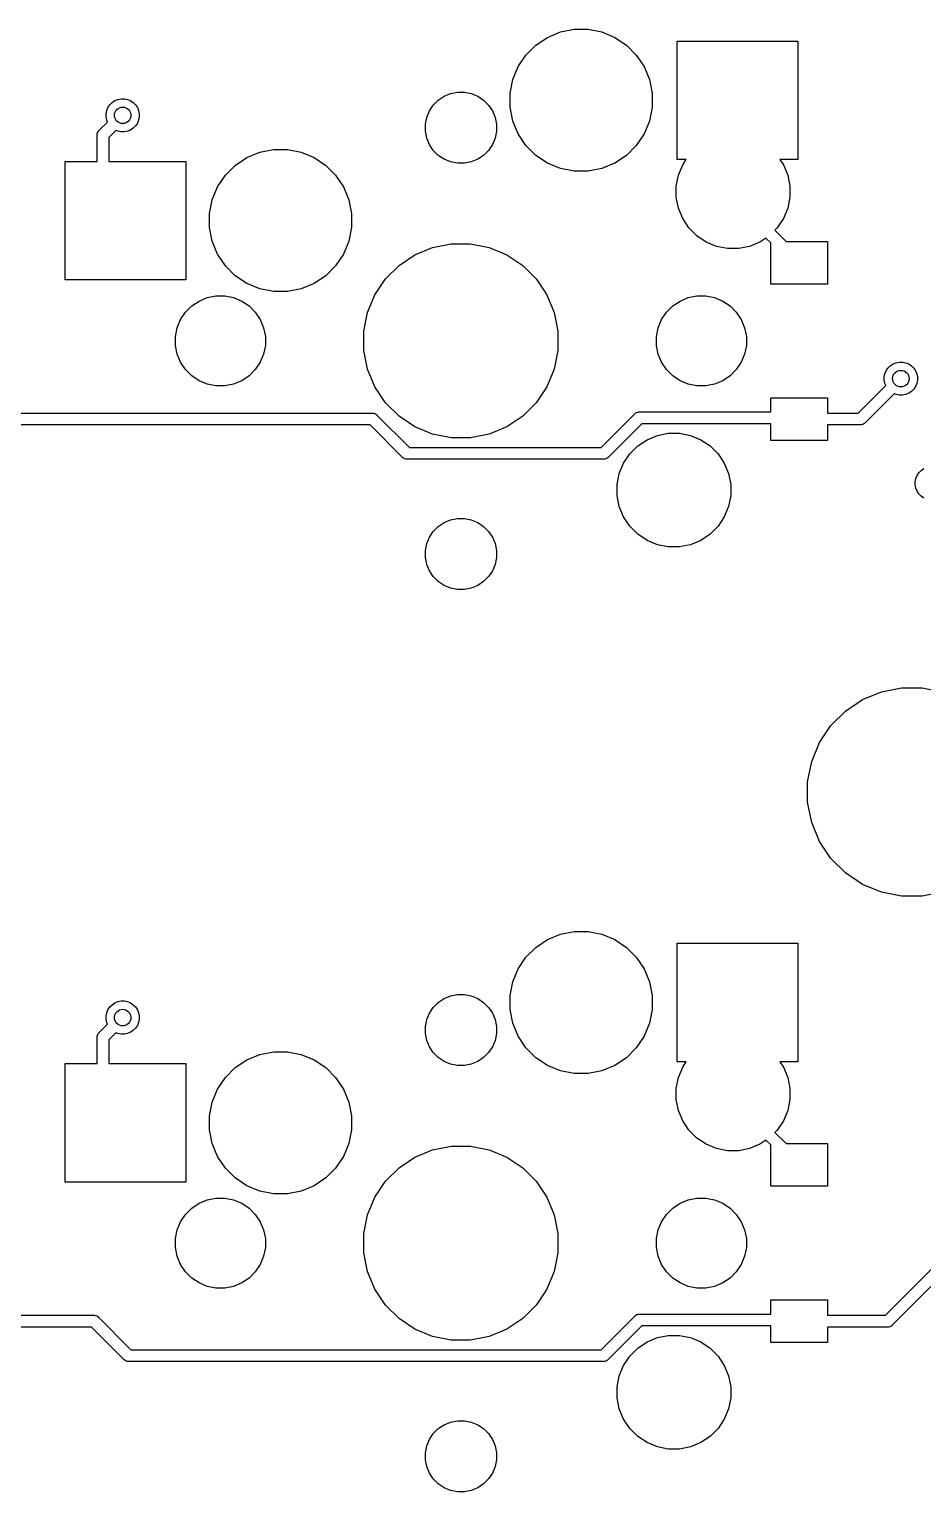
# Model space of a CAD drawing. Extents: x 109 to 185, y -151 to -34.
# Drawn here: x 146.46 to 165.33, y -144.95 to -114.07 of the extents above; entities that cross this region are included whole.
import ezdxf

# ---------------------------------------------------------------- set-up
doc = ezdxf.new("R2010")
doc.units = 0
doc.layers.add('BLACK', color=7, linetype='CONTINUOUS')

msp = doc.modelspace()

# ---------------------------------------------------------------- linework, layer by layer
at = {"layer": 'BLACK', "linetype": 'CONTINUOUS'}
for p, q in [((157.159, -114.405), (157.404, -114.241)), ((157.404, -114.241), (157.677, -114.128)), ((157.677, -114.128), (157.967, -114.07)), ((157.967, -114.07), (158.263, -114.07)), ((158.263, -114.07), (158.553, -114.128)), ((158.553, -114.128), (158.826, -114.241)), ((158.826, -114.241), (159.071, -114.405)), ((156.95, -114.614), (157.159, -114.405)), ((159.071, -114.405), (159.28, -114.614)), ((160.142, -116.82), (160.142, -114.32)), ((160.142, -114.32), (162.692, -114.32)), ((162.692, -114.32), (162.692, -116.82)), ((156.673, -115.132), (156.786, -114.859)), ((156.786, -114.859), (156.95, -114.614)), ((159.28, -114.614), (159.444, -114.859)), ((159.444, -114.859), (159.557, -115.132)), ((156.615, -115.422), (156.673, -115.132)), ((159.557, -115.132), (159.615, -115.422)), ((155.097, -115.567), (155.22, -115.485)), ((155.22, -115.485), (155.356, -115.429)), ((155.356, -115.429), (155.501, -115.4)), ((155.501, -115.4), (155.649, -115.4)), ((155.649, -115.4), (155.794, -115.429)), ((155.794, -115.429), (155.93, -115.485)), ((155.93, -115.485), (156.053, -115.567)), ((156.615, -115.718), (156.615, -115.422)), ((159.615, -115.422), (159.615, -115.718)), ((148.081, -115.853), (148.095, -115.785)), ((148.095, -115.785), (148.121, -115.722)), ((148.121, -115.722), (148.159, -115.664)), ((148.159, -115.664), (148.208, -115.616)), ((148.208, -115.616), (148.265, -115.577)), ((148.265, -115.577), (148.329, -115.551)), ((148.329, -115.551), (148.397, -115.537)), ((148.397, -115.537), (148.466, -115.537)), ((148.466, -115.537), (148.533, -115.551)), ((148.533, -115.551), (148.597, -115.577)), ((148.597, -115.577), (148.654, -115.616)), ((148.654, -115.616), (148.703, -115.664)), ((148.703, -115.664), (148.741, -115.722)), ((148.741, -115.722), (148.768, -115.785)), ((148.768, -115.785), (148.781, -115.853)), ((154.854, -115.931), (154.91, -115.795)), ((154.91, -115.795), (154.992, -115.672)), ((154.992, -115.672), (155.097, -115.567)), ((156.053, -115.567), (156.158, -115.672)), ((156.158, -115.672), (156.24, -115.795)), ((156.24, -115.795), (156.296, -115.931)), ((156.673, -116.008), (156.615, -115.718)), ((159.615, -115.718), (159.557, -116.008)), ((147.931, -116.211), (148.112, -116.03)), ((148.081, -115.922), (148.081, -115.853)), ((148.095, -115.99), (148.081, -115.922)), ((148.112, -116.03), (148.095, -115.99)), ((148.741, -116.053), (148.703, -116.111)), ((148.768, -115.99), (148.741, -116.053)), ((148.781, -115.922), (148.768, -115.99)), ((148.781, -115.853), (148.781, -115.922)), ((154.825, -116.076), (154.854, -115.931)), ((154.825, -116.224), (154.825, -116.076)), ((156.296, -115.931), (156.325, -116.076)), ((156.325, -116.076), (156.325, -116.224)), ((156.786, -116.281), (156.673, -116.008)), ((159.557, -116.008), (159.444, -116.281)), ((147.889, -116.304), (147.892, -116.279)), ((147.89, -116.31), (147.889, -116.304)), ((147.89, -116.86), (147.89, -116.31)), ((147.892, -116.279), (147.899, -116.256)), ((147.899, -116.256), (147.911, -116.234)), ((147.911, -116.234), (147.922, -116.22)), ((147.922, -116.22), (147.926, -116.215)), ((147.922, -116.22), (147.922, -116.22)), ((147.926, -116.215), (147.931, -116.211)), ((148.288, -116.207), (148.14, -116.356)), ((148.14, -116.356), (148.14, -116.86)), ((148.329, -116.224), (148.288, -116.207)), ((148.397, -116.237), (148.329, -116.224)), ((148.466, -116.237), (148.397, -116.237)), ((148.533, -116.224), (148.466, -116.237)), ((148.597, -116.198), (148.533, -116.224)), ((148.654, -116.159), (148.597, -116.198)), ((148.703, -116.111), (148.654, -116.159)), ((154.854, -116.369), (154.825, -116.224)), ((154.91, -116.505), (154.854, -116.369)), ((156.296, -116.369), (156.24, -116.505)), ((156.325, -116.224), (156.296, -116.369)), ((156.95, -116.526), (156.786, -116.281)), ((159.444, -116.281), (159.28, -116.526)), ((151.054, -116.781), (151.327, -116.668)), ((151.327, -116.668), (151.617, -116.61)), ((151.617, -116.61), (151.913, -116.61)), ((151.913, -116.61), (152.203, -116.668)), ((152.203, -116.668), (152.476, -116.781)), ((154.992, -116.628), (154.91, -116.505)), ((155.097, -116.733), (154.992, -116.628)), ((156.158, -116.628), (156.053, -116.733)), ((156.24, -116.505), (156.158, -116.628)), ((157.159, -116.735), (156.95, -116.526)), ((159.28, -116.526), (159.071, -116.735)), ((147.215, -119.36), (147.215, -116.86)), ((147.215, -116.86), (147.89, -116.86)), ((148.14, -116.86), (149.765, -116.86)), ((149.765, -116.86), (149.765, -119.36)), ((150.6, -117.154), (150.809, -116.945)), ((150.809, -116.945), (151.054, -116.781)), ((152.476, -116.781), (152.721, -116.945)), ((152.721, -116.945), (152.93, -117.154)), ((155.22, -116.815), (155.097, -116.733)), ((155.356, -116.871), (155.22, -116.815)), ((155.501, -116.9), (155.356, -116.871)), ((155.649, -116.9), (155.501, -116.9)), ((155.794, -116.871), (155.649, -116.9)), ((155.93, -116.815), (155.794, -116.871)), ((156.053, -116.733), (155.93, -116.815)), ((157.404, -116.899), (157.159, -116.735)), ((157.677, -117.012), (157.404, -116.899)), ((157.967, -117.07), (157.677, -117.012)), ((158.553, -117.012), (158.263, -117.07)), ((158.826, -116.899), (158.553, -117.012)), ((159.071, -116.735), (158.826, -116.899)), ((160.336, -116.82), (160.142, -116.82)), ((160.171, -117.15), (160.262, -116.932)), ((160.262, -116.932), (160.336, -116.82)), ((162.692, -116.82), (162.314, -116.82)), ((162.314, -116.82), (162.388, -116.932)), ((162.388, -116.932), (162.479, -117.15)), ((150.436, -117.399), (150.6, -117.154)), ((152.93, -117.154), (153.094, -117.399)), ((158.263, -117.07), (157.967, -117.07)), ((160.125, -117.382), (160.171, -117.15)), ((162.479, -117.15), (162.525, -117.382)), ((150.323, -117.672), (150.436, -117.399)), ((153.094, -117.399), (153.207, -117.672)), ((160.125, -117.618), (160.125, -117.382)), ((160.171, -117.85), (160.125, -117.618)), ((162.525, -117.618), (162.479, -117.85)), ((162.525, -117.382), (162.525, -117.618)), ((150.265, -117.962), (150.323, -117.672)), ((153.207, -117.672), (153.265, -117.962)), ((160.262, -118.068), (160.171, -117.85)), ((162.479, -117.85), (162.388, -118.068)), ((150.265, -118.258), (150.265, -117.962)), ((150.323, -118.548), (150.265, -118.258)), ((153.265, -118.258), (153.207, -118.548)), ((153.265, -117.962), (153.265, -118.258)), ((160.393, -118.265), (160.262, -118.068)), ((160.56, -118.432), (160.393, -118.265)), ((162.257, -118.265), (162.209, -118.313)), ((162.388, -118.068), (162.257, -118.265)), ((150.436, -118.821), (150.323, -118.548)), ((153.207, -118.548), (153.094, -118.821)), ((160.757, -118.563), (160.56, -118.432)), ((160.975, -118.654), (160.757, -118.563)), ((161.893, -118.563), (161.675, -118.654)), ((162.02, -118.479), (161.893, -118.563)), ((162.119, -118.577), (162.02, -118.479)), ((162.119, -119.45), (162.119, -118.577)), ((162.209, -118.313), (162.446, -118.55)), ((162.446, -118.55), (163.319, -118.55)), ((163.319, -118.55), (163.319, -119.45)), ((150.6, -119.066), (150.436, -118.821)), ((153.094, -118.821), (152.93, -119.066)), ((154.268, -119.058), (154.604, -118.833)), ((154.604, -118.833), (154.977, -118.679)), ((154.977, -118.679), (155.373, -118.6)), ((155.373, -118.6), (155.777, -118.6)), ((155.777, -118.6), (156.173, -118.679)), ((156.173, -118.679), (156.546, -118.833)), ((156.546, -118.833), (156.882, -119.058)), ((161.207, -118.7), (160.975, -118.654)), ((161.443, -118.7), (161.207, -118.7)), ((161.675, -118.654), (161.443, -118.7)), ((150.809, -119.275), (150.6, -119.066)), ((152.93, -119.066), (152.721, -119.275)), ((153.983, -119.343), (154.268, -119.058)), ((156.882, -119.058), (157.167, -119.343)), ((149.765, -119.36), (147.215, -119.36)), ((151.054, -119.439), (150.809, -119.275)), ((151.327, -119.552), (151.054, -119.439)), ((152.476, -119.439), (152.203, -119.552)), ((152.721, -119.275), (152.476, -119.439)), ((153.758, -119.679), (153.983, -119.343)), ((157.167, -119.343), (157.392, -119.679)), ((163.319, -119.45), (162.119, -119.45)), ((149.889, -119.912), (150.045, -119.808)), ((150.045, -119.808), (150.218, -119.737)), ((150.218, -119.737), (150.401, -119.7)), ((150.401, -119.7), (150.589, -119.7)), ((150.589, -119.7), (150.772, -119.737)), ((150.772, -119.737), (150.945, -119.808)), ((150.945, -119.808), (151.101, -119.912)), ((151.617, -119.61), (151.327, -119.552)), ((151.913, -119.61), (151.617, -119.61)), ((152.203, -119.552), (151.913, -119.61)), ((153.604, -120.052), (153.758, -119.679)), ((157.392, -119.679), (157.546, -120.052)), ((160.049, -119.912), (160.205, -119.808)), ((160.205, -119.808), (160.378, -119.737)), ((160.378, -119.737), (160.561, -119.7)), ((160.561, -119.7), (160.749, -119.7)), ((160.749, -119.7), (160.932, -119.737)), ((160.932, -119.737), (161.105, -119.808)), ((161.105, -119.808), (161.261, -119.912)), ((149.653, -120.2), (149.757, -120.044)), ((149.757, -120.044), (149.889, -119.912)), ((151.101, -119.912), (151.233, -120.044)), ((151.233, -120.044), (151.337, -120.2)), ((153.525, -120.448), (153.604, -120.052)), ((157.546, -120.052), (157.625, -120.448)), ((159.813, -120.2), (159.917, -120.044)), ((159.917, -120.044), (160.049, -119.912)), ((161.261, -119.912), (161.393, -120.044)), ((161.393, -120.044), (161.497, -120.2)), ((149.545, -120.556), (149.582, -120.373)), ((149.582, -120.373), (149.653, -120.2)), ((151.337, -120.2), (151.408, -120.373)), ((151.408, -120.373), (151.445, -120.556)), ((159.705, -120.556), (159.742, -120.373)), ((159.742, -120.373), (159.813, -120.2)), ((161.497, -120.2), (161.568, -120.373)), ((161.568, -120.373), (161.605, -120.556)), ((149.545, -120.744), (149.545, -120.556)), ((151.445, -120.556), (151.445, -120.744)), ((153.525, -120.852), (153.525, -120.448)), ((157.625, -120.448), (157.625, -120.852)), ((159.705, -120.744), (159.705, -120.556)), ((161.605, -120.556), (161.605, -120.744)), ((149.582, -120.927), (149.545, -120.744)), ((149.653, -121.1), (149.582, -120.927)), ((151.408, -120.927), (151.337, -121.1)), ((151.445, -120.744), (151.408, -120.927)), ((153.604, -121.248), (153.525, -120.852)), ((157.625, -120.852), (157.546, -121.248)), ((159.742, -120.927), (159.705, -120.744)), ((159.813, -121.1), (159.742, -120.927)), ((161.568, -120.927), (161.497, -121.1)), ((161.605, -120.744), (161.568, -120.927)), ((149.757, -121.256), (149.653, -121.1)), ((149.889, -121.388), (149.757, -121.256)), ((151.233, -121.256), (151.101, -121.388)), ((151.337, -121.1), (151.233, -121.256)), ((153.758, -121.621), (153.604, -121.248)), ((157.546, -121.248), (157.392, -121.621)), ((159.917, -121.256), (159.813, -121.1)), ((160.049, -121.388), (159.917, -121.256)), ((161.393, -121.256), (161.261, -121.388)), ((161.497, -121.1), (161.393, -121.256)), ((164.519, -121.412), (164.532, -121.345)), ((164.532, -121.345), (164.559, -121.281)), ((164.559, -121.281), (164.597, -121.224)), ((164.597, -121.224), (164.646, -121.175)), ((164.646, -121.175), (164.703, -121.137)), ((164.703, -121.137), (164.767, -121.11)), ((164.767, -121.11), (164.834, -121.097)), ((164.834, -121.097), (164.903, -121.097)), ((164.903, -121.097), (164.971, -121.11)), ((164.971, -121.11), (165.035, -121.137)), ((165.035, -121.137), (165.092, -121.175)), ((165.092, -121.175), (165.141, -121.224)), ((165.141, -121.224), (165.179, -121.281)), ((165.179, -121.281), (165.205, -121.345)), ((165.205, -121.345), (165.219, -121.412)), ((150.045, -121.492), (149.889, -121.388)), ((150.218, -121.563), (150.045, -121.492)), ((150.401, -121.6), (150.218, -121.563)), ((150.589, -121.6), (150.401, -121.6)), ((150.772, -121.563), (150.589, -121.6)), ((150.945, -121.492), (150.772, -121.563)), ((151.101, -121.388), (150.945, -121.492)), ((153.983, -121.957), (153.758, -121.621)), ((157.392, -121.621), (157.167, -121.957)), ((160.205, -121.492), (160.049, -121.388)), ((160.378, -121.563), (160.205, -121.492)), ((160.561, -121.6), (160.378, -121.563)), ((160.749, -121.6), (160.561, -121.6)), ((160.932, -121.563), (160.749, -121.6)), ((161.105, -121.492), (160.932, -121.563)), ((161.261, -121.388), (161.105, -121.492)), ((163.964, -122.175), (164.549, -121.59)), ((164.519, -121.481), (164.519, -121.412)), ((164.532, -121.549), (164.519, -121.481)), ((164.549, -121.59), (164.532, -121.549)), ((165.179, -121.613), (165.141, -121.67)), ((165.205, -121.549), (165.179, -121.613)), ((165.219, -121.481), (165.205, -121.549)), ((165.219, -121.412), (165.219, -121.481)), ((154.268, -122.242), (153.983, -121.957)), ((157.167, -121.957), (156.882, -122.242)), ((162.119, -122.15), (162.119, -121.85)), ((162.119, -121.85), (163.319, -121.85)), ((163.319, -121.85), (163.319, -122.175)), ((164.726, -121.766), (164.108, -122.384)), ((164.767, -121.783), (164.726, -121.766)), ((164.834, -121.797), (164.767, -121.783)), ((164.903, -121.797), (164.834, -121.797)), ((164.971, -121.783), (164.903, -121.797)), ((165.035, -121.757), (164.971, -121.783)), ((165.092, -121.719), (165.035, -121.757)), ((165.141, -121.67), (165.092, -121.719)), ((144.269, -122.175), (153.704, -122.175)), ((153.704, -122.175), (153.71, -122.174)), ((153.71, -122.174), (153.716, -122.175)), ((153.716, -122.175), (153.716, -122.175)), ((153.716, -122.175), (153.735, -122.177)), ((153.735, -122.177), (153.758, -122.184)), ((153.758, -122.184), (153.78, -122.196)), ((153.78, -122.196), (153.799, -122.211)), ((153.799, -122.211), (153.803, -122.216)), ((153.803, -122.216), (154.487, -122.9)), ((154.604, -122.467), (154.268, -122.242)), ((156.882, -122.242), (156.546, -122.467)), ((158.541, -122.9), (159.25, -122.191)), ((159.25, -122.191), (159.254, -122.186)), ((159.254, -122.186), (159.259, -122.182)), ((159.259, -122.182), (159.273, -122.171)), ((159.273, -122.171), (159.295, -122.159)), ((159.295, -122.159), (159.318, -122.152)), ((159.318, -122.152), (159.337, -122.15)), ((159.337, -122.15), (159.343, -122.149)), ((159.337, -122.15), (159.337, -122.15)), ((159.343, -122.149), (159.349, -122.15)), ((159.349, -122.15), (162.119, -122.15)), ((163.319, -122.175), (163.964, -122.175)), ((153.658, -122.425), (144.269, -122.425)), ((154.342, -123.109), (153.658, -122.425)), ((154.977, -122.621), (154.604, -122.467)), ((156.546, -122.467), (156.173, -122.621)), ((159.395, -122.4), (158.686, -123.109)), ((162.119, -122.4), (159.395, -122.4)), ((162.119, -122.75), (162.119, -122.4)), ((164.009, -122.425), (163.319, -122.425)), ((163.319, -122.425), (163.319, -122.75)), ((164.016, -122.426), (164.009, -122.425)), ((164.022, -122.425), (164.016, -122.426)), ((164.04, -122.423), (164.022, -122.425)), ((164.022, -122.425), (164.022, -122.425)), ((164.064, -122.416), (164.04, -122.423)), ((164.085, -122.404), (164.064, -122.416)), ((164.104, -122.389), (164.085, -122.404)), ((164.108, -122.384), (164.104, -122.389)), ((154.487, -122.9), (158.541, -122.9)), ((155.373, -122.7), (154.977, -122.621)), ((155.777, -122.7), (155.373, -122.7)), ((156.173, -122.621), (155.777, -122.7)), ((159.143, -123.035), (159.31, -122.868)), ((159.31, -122.868), (159.507, -122.737)), ((159.507, -122.737), (159.725, -122.646)), ((159.725, -122.646), (159.957, -122.6)), ((159.957, -122.6), (160.193, -122.6)), ((160.193, -122.6), (160.425, -122.646)), ((160.425, -122.646), (160.643, -122.737)), ((160.643, -122.737), (160.84, -122.868)), ((160.84, -122.868), (161.007, -123.035)), ((163.319, -122.75), (162.119, -122.75)), ((154.346, -123.114), (154.342, -123.109)), ((154.351, -123.118), (154.346, -123.114)), ((154.362, -123.126), (154.351, -123.118)), ((154.351, -123.118), (154.351, -123.118)), ((154.365, -123.129), (154.362, -123.126)), ((154.387, -123.141), (154.365, -123.129)), ((154.41, -123.148), (154.387, -123.141)), ((154.429, -123.15), (154.41, -123.148)), ((154.435, -123.151), (154.429, -123.15)), ((154.429, -123.15), (154.429, -123.15)), ((154.441, -123.15), (154.435, -123.151)), ((158.587, -123.15), (154.441, -123.15)), ((158.593, -123.151), (158.587, -123.15)), ((158.599, -123.15), (158.593, -123.151)), ((158.618, -123.148), (158.599, -123.15)), ((158.599, -123.15), (158.599, -123.15)), ((158.641, -123.141), (158.618, -123.148)), ((158.663, -123.129), (158.641, -123.141)), ((158.682, -123.114), (158.663, -123.129)), ((158.686, -123.109), (158.682, -123.114)), ((159.012, -123.232), (159.143, -123.035)), ((161.007, -123.035), (161.138, -123.232)), ((158.875, -123.682), (158.921, -123.45)), ((158.921, -123.45), (159.012, -123.232)), ((161.138, -123.232), (161.229, -123.45)), ((161.229, -123.45), (161.275, -123.682)), ((165.185, -123.556), (165.211, -123.492)), ((165.211, -123.492), (165.249, -123.435)), ((165.249, -123.435), (165.298, -123.386)), ((165.298, -123.386), (165.355, -123.348)), ((158.875, -123.918), (158.875, -123.682)), ((161.275, -123.682), (161.275, -123.918)), ((165.171, -123.623), (165.185, -123.556)), ((165.171, -123.692), (165.171, -123.623)), ((165.185, -123.76), (165.171, -123.692)), ((165.211, -123.824), (165.185, -123.76)), ((165.249, -123.881), (165.211, -123.824)), ((158.921, -124.15), (158.875, -123.918)), ((161.275, -123.918), (161.229, -124.15)), ((165.298, -123.93), (165.249, -123.881)), ((165.355, -123.968), (165.298, -123.93)), ((155.22, -124.485), (155.356, -124.429)), ((155.356, -124.429), (155.501, -124.4)), ((155.501, -124.4), (155.649, -124.4)), ((155.649, -124.4), (155.794, -124.429)), ((155.794, -124.429), (155.93, -124.485)), ((159.012, -124.368), (158.921, -124.15)), ((159.143, -124.565), (159.012, -124.368)), ((161.138, -124.368), (161.007, -124.565)), ((161.229, -124.15), (161.138, -124.368)), ((154.91, -124.795), (154.992, -124.672)), ((154.992, -124.672), (155.097, -124.567)), ((155.097, -124.567), (155.22, -124.485)), ((155.93, -124.485), (156.053, -124.567)), ((156.053, -124.567), (156.158, -124.672)), ((156.158, -124.672), (156.24, -124.795)), ((159.31, -124.732), (159.143, -124.565)), ((159.507, -124.863), (159.31, -124.732)), ((160.84, -124.732), (160.643, -124.863)), ((161.007, -124.565), (160.84, -124.732)), ((154.825, -125.076), (154.854, -124.931)), ((154.854, -124.931), (154.91, -124.795)), ((156.24, -124.795), (156.296, -124.931)), ((156.296, -124.931), (156.325, -125.076)), ((159.725, -124.954), (159.507, -124.863)), ((159.957, -125), (159.725, -124.954)), ((160.193, -125), (159.957, -125)), ((160.425, -124.954), (160.193, -125)), ((160.643, -124.863), (160.425, -124.954)), ((154.825, -125.224), (154.825, -125.076)), ((154.854, -125.369), (154.825, -125.224)), ((154.91, -125.505), (154.854, -125.369)), ((156.296, -125.369), (156.24, -125.505)), ((156.325, -125.224), (156.296, -125.369)), ((156.325, -125.076), (156.325, -125.224)), ((154.992, -125.628), (154.91, -125.505)), ((155.097, -125.733), (154.992, -125.628)), ((156.158, -125.628), (156.053, -125.733)), ((156.24, -125.505), (156.158, -125.628)), ((155.22, -125.815), (155.097, -125.733)), ((155.356, -125.871), (155.22, -125.815)), ((155.501, -125.9), (155.356, -125.871)), ((155.649, -125.9), (155.501, -125.9)), ((155.794, -125.871), (155.649, -125.9)), ((155.93, -125.815), (155.794, -125.871)), ((156.053, -125.733), (155.93, -125.815)), ((164.058, -128.225), (164.458, -128.06)), ((164.458, -128.06), (164.883, -127.975)), ((164.883, -127.975), (165.317, -127.975)), ((165.317, -127.975), (165.742, -128.06)), ((163.698, -128.466), (164.058, -128.225)), ((163.391, -128.773), (163.698, -128.466)), ((163.15, -129.133), (163.391, -128.773)), ((162.985, -129.533), (163.15, -129.133)), ((162.9, -129.958), (162.985, -129.533)), ((162.9, -130.392), (162.9, -129.958)), ((162.985, -130.817), (162.9, -130.392)), ((163.15, -131.217), (162.985, -130.817)), ((163.391, -131.577), (163.15, -131.217)), ((163.698, -131.884), (163.391, -131.577)), ((164.058, -132.125), (163.698, -131.884)), ((164.458, -132.29), (164.058, -132.125)), ((164.883, -132.375), (164.458, -132.29)), ((165.317, -132.375), (164.883, -132.375)), ((165.742, -132.29), (165.317, -132.375)), ((157.159, -133.455), (157.404, -133.291)), ((157.404, -133.291), (157.677, -133.178)), ((157.677, -133.178), (157.967, -133.12)), ((157.967, -133.12), (158.263, -133.12)), ((158.263, -133.12), (158.553, -133.178)), ((158.553, -133.178), (158.826, -133.291)), ((158.826, -133.291), (159.071, -133.455)), ((160.142, -135.87), (160.142, -133.37)), ((160.142, -133.37), (162.692, -133.37)), ((162.692, -133.37), (162.692, -135.87)), ((156.786, -133.909), (156.95, -133.664)), ((156.95, -133.664), (157.159, -133.455)), ((159.071, -133.455), (159.28, -133.664)), ((159.28, -133.664), (159.444, -133.909)), ((156.673, -134.182), (156.786, -133.909)), ((159.444, -133.909), (159.557, -134.182)), ((156.615, -134.472), (156.673, -134.182)), ((159.557, -134.182), (159.615, -134.472)), ((148.208, -134.666), (148.265, -134.627)), ((148.265, -134.627), (148.329, -134.601)), ((148.329, -134.601), (148.397, -134.588)), ((148.397, -134.588), (148.466, -134.588)), ((148.466, -134.588), (148.533, -134.601)), ((148.533, -134.601), (148.597, -134.627)), ((148.597, -134.627), (148.654, -134.666)), ((154.992, -134.722), (155.097, -134.617)), ((155.097, -134.617), (155.22, -134.535)), ((155.22, -134.535), (155.356, -134.479)), ((155.356, -134.479), (155.501, -134.45)), ((155.501, -134.45), (155.649, -134.45)), ((155.649, -134.45), (155.794, -134.479)), ((155.794, -134.479), (155.93, -134.535)), ((155.93, -134.535), (156.053, -134.617)), ((156.053, -134.617), (156.158, -134.722)), ((156.615, -134.768), (156.615, -134.472)), ((159.615, -134.472), (159.615, -134.768)), ((148.081, -134.903), (148.095, -134.835)), ((148.081, -134.972), (148.081, -134.903)), ((148.095, -134.835), (148.121, -134.772)), ((148.121, -134.772), (148.159, -134.714)), ((148.159, -134.714), (148.208, -134.666)), ((148.654, -134.666), (148.703, -134.714)), ((148.703, -134.714), (148.741, -134.772)), ((148.741, -134.772), (148.768, -134.835)), ((148.768, -134.835), (148.781, -134.903)), ((148.781, -134.903), (148.781, -134.972)), ((154.854, -134.981), (154.91, -134.845)), ((154.91, -134.845), (154.992, -134.722)), ((156.158, -134.722), (156.24, -134.845)), ((156.24, -134.845), (156.296, -134.981)), ((156.673, -135.058), (156.615, -134.768)), ((159.615, -134.768), (159.557, -135.058)), ((147.931, -135.261), (148.112, -135.08)), ((148.095, -135.04), (148.081, -134.972)), ((148.112, -135.08), (148.095, -135.04)), ((148.597, -135.248), (148.533, -135.274)), ((148.654, -135.209), (148.597, -135.248)), ((148.703, -135.161), (148.654, -135.209)), ((148.741, -135.103), (148.703, -135.161)), ((148.768, -135.04), (148.741, -135.103)), ((148.781, -134.972), (148.768, -135.04)), ((154.825, -135.126), (154.854, -134.981)), ((154.825, -135.274), (154.825, -135.126)), ((156.296, -134.981), (156.325, -135.126)), ((156.325, -135.126), (156.325, -135.274)), ((156.786, -135.331), (156.673, -135.058)), ((159.557, -135.058), (159.444, -135.331)), ((147.889, -135.354), (147.892, -135.329)), ((147.89, -135.36), (147.889, -135.354)), ((147.89, -135.91), (147.89, -135.36)), ((147.892, -135.329), (147.899, -135.306)), ((147.899, -135.306), (147.911, -135.284)), ((147.911, -135.284), (147.922, -135.27)), ((147.922, -135.27), (147.926, -135.265)), ((147.922, -135.27), (147.922, -135.27)), ((147.926, -135.265), (147.931, -135.261)), ((148.288, -135.257), (148.14, -135.406)), ((148.14, -135.406), (148.14, -135.91)), ((148.329, -135.274), (148.288, -135.257)), ((148.397, -135.287), (148.329, -135.274)), ((148.466, -135.287), (148.397, -135.287)), ((148.533, -135.274), (148.466, -135.287)), ((154.854, -135.419), (154.825, -135.274)), ((154.91, -135.555), (154.854, -135.419)), ((154.992, -135.678), (154.91, -135.555)), ((156.24, -135.555), (156.158, -135.678)), ((156.296, -135.419), (156.24, -135.555)), ((156.325, -135.274), (156.296, -135.419)), ((156.95, -135.576), (156.786, -135.331)), ((159.444, -135.331), (159.28, -135.576)), ((150.809, -135.995), (151.054, -135.831)), ((151.054, -135.831), (151.327, -135.718)), ((151.327, -135.718), (151.617, -135.66)), ((151.617, -135.66), (151.913, -135.66)), ((151.913, -135.66), (152.203, -135.718)), ((152.203, -135.718), (152.476, -135.831)), ((152.476, -135.831), (152.721, -135.995)), ((155.097, -135.783), (154.992, -135.678)), ((155.22, -135.865), (155.097, -135.783)), ((155.356, -135.921), (155.22, -135.865)), ((155.93, -135.865), (155.794, -135.921)), ((156.053, -135.783), (155.93, -135.865)), ((156.158, -135.678), (156.053, -135.783)), ((157.159, -135.785), (156.95, -135.576)), ((157.404, -135.949), (157.159, -135.785)), ((159.071, -135.785), (158.826, -135.949)), ((159.28, -135.576), (159.071, -135.785)), ((160.336, -135.87), (160.142, -135.87)), ((160.262, -135.982), (160.336, -135.87)), ((162.692, -135.87), (162.314, -135.87)), ((162.314, -135.87), (162.388, -135.982)), ((147.215, -138.41), (147.215, -135.91)), ((147.215, -135.91), (147.89, -135.91)), ((148.14, -135.91), (149.765, -135.91)), ((149.765, -135.91), (149.765, -138.41)), ((150.6, -136.204), (150.809, -135.995)), ((152.721, -135.995), (152.93, -136.204)), ((155.501, -135.95), (155.356, -135.921)), ((155.649, -135.95), (155.501, -135.95)), ((155.794, -135.921), (155.649, -135.95)), ((157.677, -136.062), (157.404, -135.949)), ((157.967, -136.12), (157.677, -136.062)), ((158.263, -136.12), (157.967, -136.12)), ((158.553, -136.062), (158.263, -136.12)), ((158.826, -135.949), (158.553, -136.062)), ((160.171, -136.2), (160.262, -135.982)), ((162.388, -135.982), (162.479, -136.2)), ((150.323, -136.722), (150.436, -136.449)), ((150.436, -136.449), (150.6, -136.204)), ((152.93, -136.204), (153.094, -136.449)), ((153.094, -136.449), (153.207, -136.722)), ((160.125, -136.432), (160.171, -136.2)), ((160.125, -136.668), (160.125, -136.432)), ((162.479, -136.2), (162.525, -136.432)), ((162.525, -136.432), (162.525, -136.668)), ((150.265, -137.012), (150.323, -136.722)), ((153.207, -136.722), (153.265, -137.012)), ((160.171, -136.9), (160.125, -136.668)), ((162.525, -136.668), (162.479, -136.9)), ((150.265, -137.308), (150.265, -137.012)), ((153.265, -137.012), (153.265, -137.308)), ((160.262, -137.118), (160.171, -136.9)), ((162.479, -136.9), (162.388, -137.118)), ((150.323, -137.598), (150.265, -137.308)), ((153.265, -137.308), (153.207, -137.598)), ((160.393, -137.315), (160.262, -137.118)), ((160.56, -137.482), (160.393, -137.315)), ((162.257, -137.315), (162.209, -137.363)), ((162.209, -137.363), (162.446, -137.6)), ((162.388, -137.118), (162.257, -137.315)), ((150.436, -137.871), (150.323, -137.598)), ((153.207, -137.598), (153.094, -137.871)), ((154.977, -137.729), (155.373, -137.65)), ((155.373, -137.65), (155.777, -137.65)), ((155.777, -137.65), (156.173, -137.729)), ((160.757, -137.613), (160.56, -137.482)), ((160.975, -137.704), (160.757, -137.613)), ((161.207, -137.75), (160.975, -137.704)), ((161.675, -137.704), (161.443, -137.75)), ((161.893, -137.613), (161.675, -137.704)), ((162.02, -137.529), (161.893, -137.613)), ((162.119, -137.627), (162.02, -137.529)), ((162.119, -138.5), (162.119, -137.627)), ((162.446, -137.6), (163.319, -137.6)), ((163.319, -137.6), (163.319, -138.5)), ((150.6, -138.116), (150.436, -137.871)), ((153.094, -137.871), (152.93, -138.116)), ((154.268, -138.108), (154.604, -137.883)), ((154.604, -137.883), (154.977, -137.729)), ((156.173, -137.729), (156.546, -137.883)), ((156.546, -137.883), (156.882, -138.108)), ((161.443, -137.75), (161.207, -137.75)), ((150.809, -138.325), (150.6, -138.116)), ((151.054, -138.489), (150.809, -138.325)), ((152.721, -138.325), (152.476, -138.489)), ((152.93, -138.116), (152.721, -138.325)), ((153.983, -138.393), (154.268, -138.108)), ((156.882, -138.108), (157.167, -138.393)), ((149.765, -138.41), (147.215, -138.41)), ((151.327, -138.602), (151.054, -138.489)), ((151.617, -138.66), (151.327, -138.602)), ((152.203, -138.602), (151.913, -138.66)), ((152.476, -138.489), (152.203, -138.602)), ((153.758, -138.729), (153.983, -138.393)), ((157.167, -138.393), (157.392, -138.729)), ((163.319, -138.5), (162.119, -138.5)), ((149.889, -138.962), (150.045, -138.858)), ((150.045, -138.858), (150.218, -138.787)), ((150.218, -138.787), (150.401, -138.75)), ((150.401, -138.75), (150.589, -138.75)), ((150.589, -138.75), (150.772, -138.787)), ((150.772, -138.787), (150.945, -138.858)), ((150.945, -138.858), (151.101, -138.962)), ((151.913, -138.66), (151.617, -138.66)), ((153.604, -139.102), (153.758, -138.729)), ((157.392, -138.729), (157.546, -139.102)), ((160.049, -138.962), (160.205, -138.858)), ((160.205, -138.858), (160.378, -138.787)), ((160.378, -138.787), (160.561, -138.75)), ((160.561, -138.75), (160.749, -138.75)), ((160.749, -138.75), (160.932, -138.787)), ((160.932, -138.787), (161.105, -138.858)), ((161.105, -138.858), (161.261, -138.962)), ((149.582, -139.423), (149.653, -139.25)), ((149.653, -139.25), (149.757, -139.094)), ((149.757, -139.094), (149.889, -138.962)), ((151.101, -138.962), (151.233, -139.094)), ((151.233, -139.094), (151.337, -139.25)), ((151.337, -139.25), (151.408, -139.423)), ((153.525, -139.498), (153.604, -139.102)), ((157.546, -139.102), (157.625, -139.498)), ((159.742, -139.423), (159.813, -139.25)), ((159.813, -139.25), (159.917, -139.094)), ((159.917, -139.094), (160.049, -138.962)), ((161.261, -138.962), (161.393, -139.094)), ((161.393, -139.094), (161.497, -139.25)), ((161.497, -139.25), (161.568, -139.423)), ((149.545, -139.606), (149.582, -139.423)), ((151.408, -139.423), (151.445, -139.606)), ((153.525, -139.902), (153.525, -139.498)), ((157.625, -139.498), (157.625, -139.902)), ((159.705, -139.606), (159.742, -139.423)), ((161.568, -139.423), (161.605, -139.606)), ((149.545, -139.794), (149.545, -139.606)), ((149.582, -139.977), (149.545, -139.794)), ((151.445, -139.794), (151.408, -139.977)), ((151.445, -139.606), (151.445, -139.794)), ((159.705, -139.794), (159.705, -139.606)), ((159.742, -139.977), (159.705, -139.794)), ((161.605, -139.794), (161.568, -139.977)), ((161.605, -139.606), (161.605, -139.794)), ((149.653, -140.15), (149.582, -139.977)), ((149.757, -140.306), (149.653, -140.15)), ((151.337, -140.15), (151.233, -140.306)), ((151.408, -139.977), (151.337, -140.15)), ((153.604, -140.298), (153.525, -139.902)), ((157.625, -139.902), (157.546, -140.298)), ((159.813, -140.15), (159.742, -139.977)), ((159.917, -140.306), (159.813, -140.15)), ((161.497, -140.15), (161.393, -140.306)), ((161.568, -139.977), (161.497, -140.15)), ((164.541, -141.225), (165.796, -139.97)), ((165.973, -140.147), (164.686, -141.434)), ((149.889, -140.438), (149.757, -140.306)), ((150.045, -140.542), (149.889, -140.438)), ((151.101, -140.438), (150.945, -140.542)), ((151.233, -140.306), (151.101, -140.438)), ((153.758, -140.671), (153.604, -140.298)), ((157.546, -140.298), (157.392, -140.671)), ((160.049, -140.438), (159.917, -140.306)), ((160.205, -140.542), (160.049, -140.438)), ((161.261, -140.438), (161.105, -140.542)), ((161.393, -140.306), (161.261, -140.438)), ((150.218, -140.613), (150.045, -140.542)), ((150.401, -140.65), (150.218, -140.613)), ((150.589, -140.65), (150.401, -140.65)), ((150.772, -140.613), (150.589, -140.65)), ((150.945, -140.542), (150.772, -140.613)), ((153.983, -141.007), (153.758, -140.671)), ((157.392, -140.671), (157.167, -141.007)), ((160.378, -140.613), (160.205, -140.542)), ((160.561, -140.65), (160.378, -140.613)), ((160.749, -140.65), (160.561, -140.65)), ((160.932, -140.613), (160.749, -140.65)), ((161.105, -140.542), (160.932, -140.613)), ((154.268, -141.292), (153.983, -141.007)), ((157.167, -141.007), (156.882, -141.292)), ((162.119, -141.2), (162.119, -140.9)), ((162.119, -140.9), (163.319, -140.9)), ((163.319, -140.9), (163.319, -141.225)), ((144.269, -141.225), (147.821, -141.225)), ((147.821, -141.225), (147.827, -141.224)), ((147.827, -141.224), (147.833, -141.225)), ((147.833, -141.225), (147.833, -141.225)), ((147.833, -141.225), (147.852, -141.227)), ((147.852, -141.227), (147.875, -141.234)), ((147.875, -141.234), (147.897, -141.246)), ((147.897, -141.246), (147.916, -141.261)), ((147.916, -141.261), (147.92, -141.266)), ((147.92, -141.266), (148.604, -141.95)), ((154.604, -141.517), (154.268, -141.292)), ((156.882, -141.292), (156.546, -141.517)), ((158.541, -141.95), (159.25, -141.241)), ((159.25, -141.241), (159.254, -141.236)), ((159.254, -141.236), (159.259, -141.232)), ((159.259, -141.232), (159.273, -141.221)), ((159.273, -141.221), (159.295, -141.209)), ((159.295, -141.209), (159.318, -141.202)), ((159.318, -141.202), (159.337, -141.2)), ((159.337, -141.2), (159.343, -141.199)), ((159.337, -141.2), (159.337, -141.2)), ((159.343, -141.199), (159.349, -141.2)), ((159.349, -141.2), (162.119, -141.2)), ((163.319, -141.225), (164.541, -141.225)), ((147.775, -141.475), (144.269, -141.475)), ((148.459, -142.159), (147.775, -141.475)), ((154.977, -141.671), (154.604, -141.517)), ((155.373, -141.75), (154.977, -141.671)), ((156.173, -141.671), (155.777, -141.75)), ((156.546, -141.517), (156.173, -141.671)), ((159.395, -141.45), (158.686, -142.159)), ((162.119, -141.45), (159.395, -141.45)), ((159.507, -141.787), (159.725, -141.696)), ((159.725, -141.696), (159.957, -141.65)), ((159.957, -141.65), (160.193, -141.65)), ((160.193, -141.65), (160.425, -141.696)), ((160.425, -141.696), (160.643, -141.787)), ((162.119, -141.8), (162.119, -141.45)), ((164.587, -141.475), (163.319, -141.475)), ((163.319, -141.475), (163.319, -141.8)), ((164.593, -141.476), (164.587, -141.475)), ((164.599, -141.475), (164.593, -141.476)), ((164.618, -141.473), (164.599, -141.475)), ((164.599, -141.475), (164.599, -141.475)), ((164.641, -141.466), (164.618, -141.473)), ((164.663, -141.454), (164.641, -141.466)), ((164.682, -141.439), (164.663, -141.454)), ((164.686, -141.434), (164.682, -141.439)), ((148.604, -141.95), (158.541, -141.95)), ((155.777, -141.75), (155.373, -141.75)), ((159.143, -142.085), (159.31, -141.918)), ((159.31, -141.918), (159.507, -141.787)), ((160.643, -141.787), (160.84, -141.918)), ((160.84, -141.918), (161.007, -142.085)), ((163.319, -141.8), (162.119, -141.8)), ((148.463, -142.164), (148.459, -142.159)), ((148.468, -142.168), (148.463, -142.164)), ((148.476, -142.174), (148.468, -142.168)), ((148.468, -142.168), (148.468, -142.168)), ((148.482, -142.179), (148.476, -142.174)), ((148.504, -142.191), (148.482, -142.179)), ((148.527, -142.198), (148.504, -142.191)), ((148.546, -142.2), (148.527, -142.198)), ((148.552, -142.201), (148.546, -142.2)), ((148.546, -142.2), (148.546, -142.2)), ((148.558, -142.2), (148.552, -142.201)), ((158.587, -142.2), (148.558, -142.2)), ((158.593, -142.201), (158.587, -142.2)), ((158.599, -142.2), (158.593, -142.201)), ((158.618, -142.198), (158.599, -142.2)), ((158.599, -142.2), (158.599, -142.2)), ((158.641, -142.191), (158.618, -142.198)), ((158.663, -142.179), (158.641, -142.191)), ((158.682, -142.164), (158.663, -142.179)), ((158.686, -142.159), (158.682, -142.164)), ((158.921, -142.5), (159.012, -142.282)), ((159.012, -142.282), (159.143, -142.085)), ((161.007, -142.085), (161.138, -142.282)), ((161.138, -142.282), (161.229, -142.5)), ((158.875, -142.732), (158.921, -142.5)), ((161.229, -142.5), (161.275, -142.732)), ((158.875, -142.968), (158.875, -142.732)), ((158.921, -143.2), (158.875, -142.968)), ((161.275, -142.968), (161.229, -143.2)), ((161.275, -142.732), (161.275, -142.968)), ((159.012, -143.418), (158.921, -143.2)), ((161.229, -143.2), (161.138, -143.418)), ((155.097, -143.617), (155.22, -143.535)), ((155.22, -143.535), (155.356, -143.479)), ((155.356, -143.479), (155.501, -143.45)), ((155.501, -143.45), (155.649, -143.45)), ((155.649, -143.45), (155.794, -143.479)), ((155.794, -143.479), (155.93, -143.535)), ((155.93, -143.535), (156.053, -143.617)), ((159.143, -143.615), (159.012, -143.418)), ((161.138, -143.418), (161.007, -143.615)), ((154.854, -143.981), (154.91, -143.845)), ((154.91, -143.845), (154.992, -143.722)), ((154.992, -143.722), (155.097, -143.617)), ((156.053, -143.617), (156.158, -143.722)), ((156.158, -143.722), (156.24, -143.845)), ((156.24, -143.845), (156.296, -143.981)), ((159.31, -143.782), (159.143, -143.615)), ((159.507, -143.913), (159.31, -143.782)), ((160.84, -143.782), (160.643, -143.913)), ((161.007, -143.615), (160.84, -143.782)), ((154.825, -144.126), (154.854, -143.981)), ((154.825, -144.274), (154.825, -144.126)), ((156.296, -143.981), (156.325, -144.126)), ((156.325, -144.126), (156.325, -144.274)), ((159.725, -144.004), (159.507, -143.913)), ((159.957, -144.05), (159.725, -144.004)), ((160.193, -144.05), (159.957, -144.05)), ((160.425, -144.004), (160.193, -144.05)), ((160.643, -143.913), (160.425, -144.004)), ((154.854, -144.419), (154.825, -144.274)), ((154.91, -144.555), (154.854, -144.419)), ((156.296, -144.419), (156.24, -144.555)), ((156.325, -144.274), (156.296, -144.419)), ((154.992, -144.678), (154.91, -144.555)), ((155.097, -144.783), (154.992, -144.678)), ((155.22, -144.865), (155.097, -144.783)), ((156.053, -144.783), (155.93, -144.865)), ((156.158, -144.678), (156.053, -144.783)), ((156.24, -144.555), (156.158, -144.678)), ((155.356, -144.921), (155.22, -144.865)), ((155.501, -144.95), (155.356, -144.921)), ((155.649, -144.95), (155.501, -144.95)), ((155.794, -144.921), (155.649, -144.95)), ((155.93, -144.865), (155.794, -144.921))]:
    msp.add_line(p, q, dxfattribs=at)
at = {"layer": 'BLACK'}
for centre in [(148.431, -115.887), (164.869, -121.447), (148.431, -134.938)]:
    msp.add_circle(centre, 0.175, dxfattribs=at)

doc.saveas('drawing.dxf')
